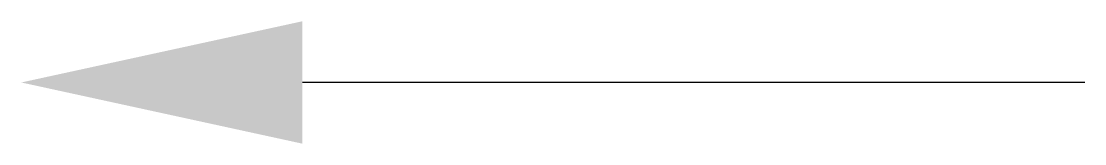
# Model space of a CAD drawing. Extents: x -1584.6 to -1573.8, y -880.2 to -879.
import ezdxf

# ---------------------------------------------------------------- set-up
doc = ezdxf.new("R2010")
doc.units = 0
doc.layers.add('SYMB_FIL', color=3, linetype='CONTINUOUS')

msp = doc.modelspace()

# ---------------------------------------------------------------- linework, layer by layer
at = {"layer": 'SYMB_FIL'}
msp.add_line((-1573.759, -879.593), (-1581.759, -879.593), dxfattribs=at)
msp.add_solid([(-1581.759, -880.218), (-1581.759, -878.968), (-1584.634, -879.593)], dxfattribs=at)

doc.saveas('drawing.dxf')
